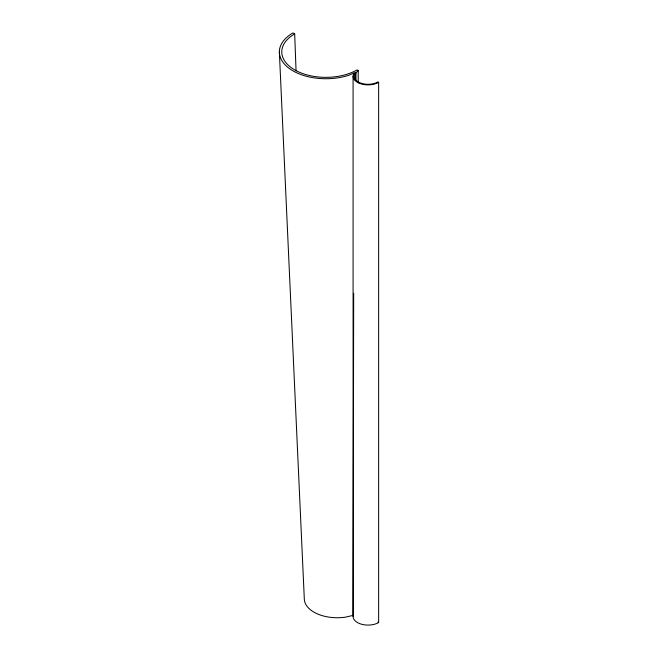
<?xml version="1.0" encoding="UTF-8"?>
<svg xmlns="http://www.w3.org/2000/svg" width="658" height="658" viewBox="0 0 658 658"><rect width="100%" height="100%" fill="white"/><g stroke="black" fill="none" stroke-linecap="round" stroke-linejoin="round"><path stroke-width="0.99" d="M378.646 82.357A14.97 8.644 0 0 1 360.568 83.73A14.97 8.644 0 0 1 353.593 74.009L354.489 72.767L349.118 75.144A46.512 26.855 0 0 1 288.969 68.235A46.512 26.855 0 0 1 292.983 32.9L294.685 33.887A44.094 25.456 0 0 0 294.685 69.888A44.094 25.456 0 0 0 357.047 69.888L358.207 70.554L354.596 74.165A13.933 8.044 0 0 0 361.086 83.212A13.933 8.044 0 0 0 377.914 81.937L378.646 82.357L378.646 622.567A14.97 8.644 0 0 1 362.328 624.442A14.97 8.644 0 0 1 353.083 616.456L353.675 293.287M353.354 615.296L345.828 617.097A32.99 19.049 0 0 1 304.3 598.698L279.354 51.883M377.914 622.147L378.646 622.567M294.685 33.887L296.059 70.825M355.295 73.194L355.295 80.383M358.207 70.554L358.207 82.883M355.986 72.224L355.986 80.441M353.083 76.246L353.083 616.456"/></g></svg>
